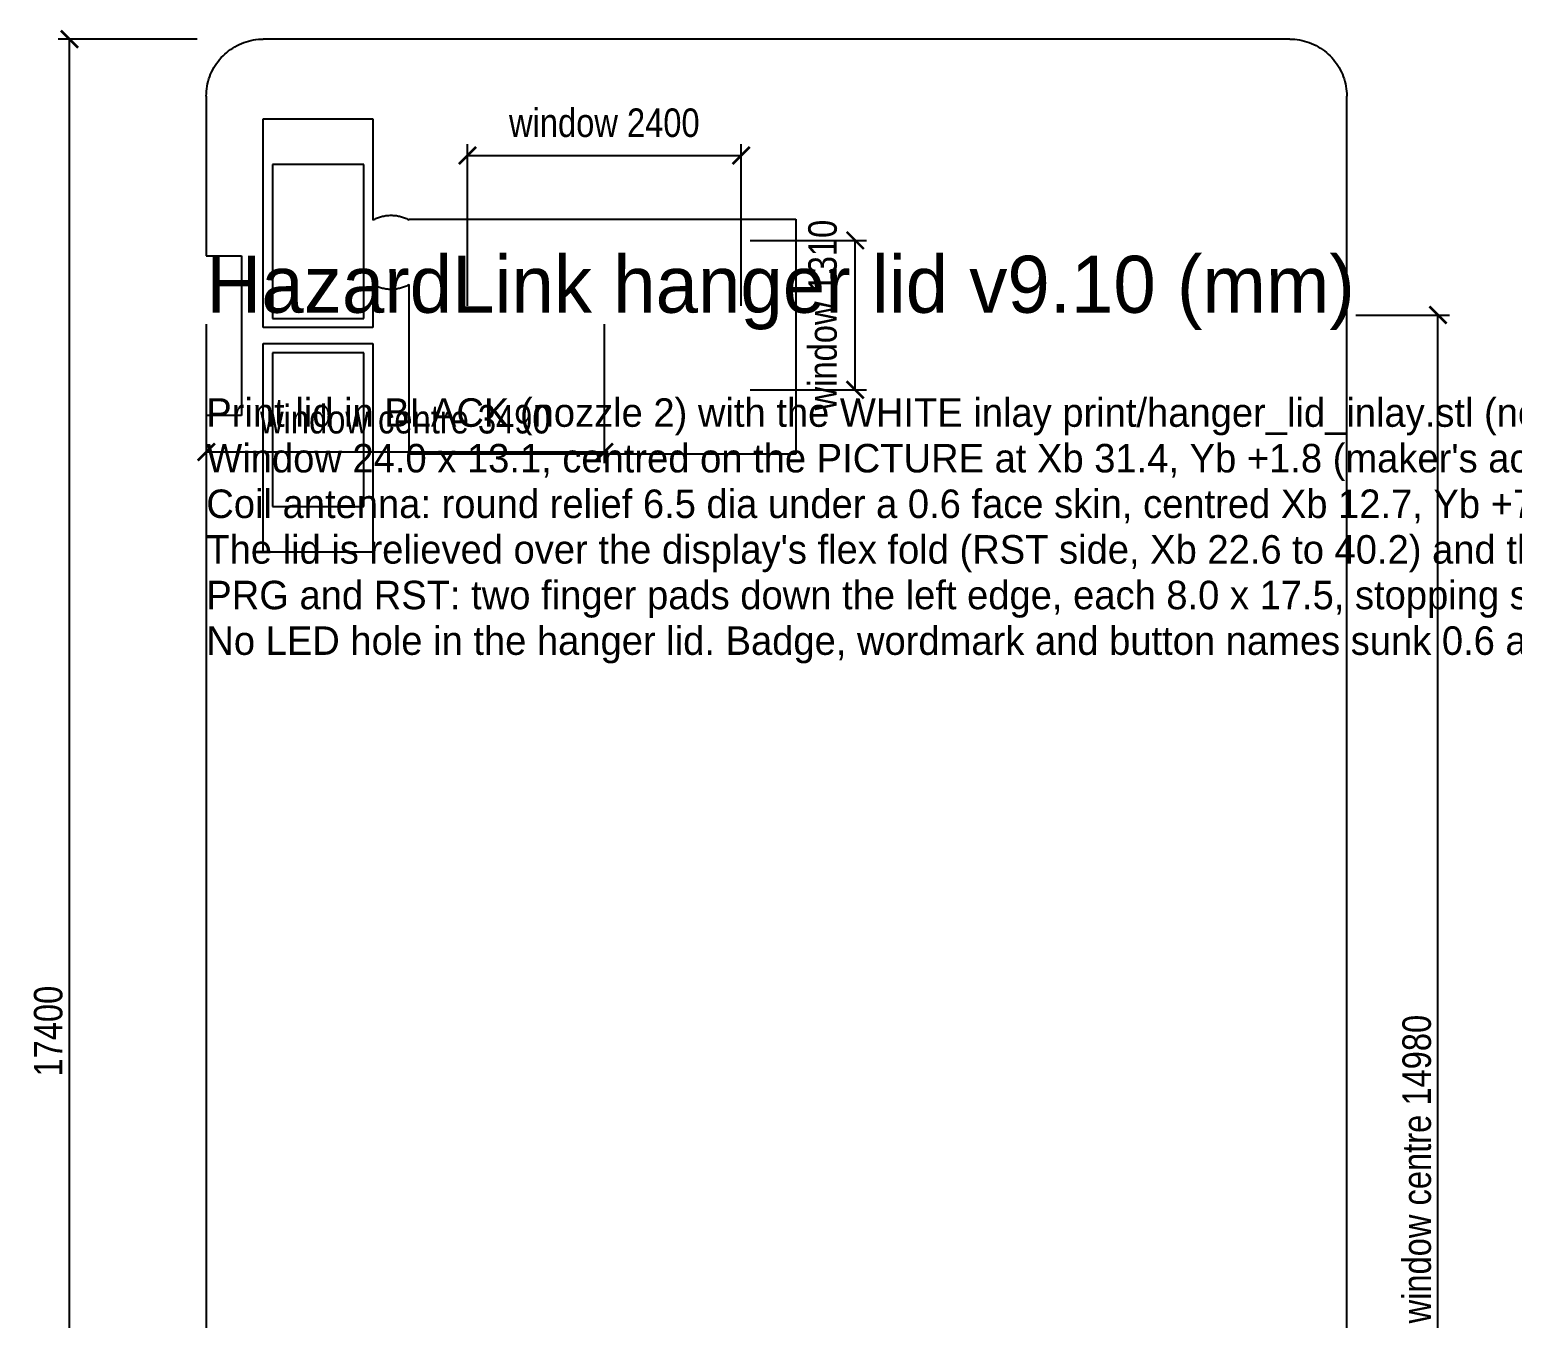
# Model space of a CAD drawing. Header units: metres. Extents: x -15 to 393, y -409 to 25.
# Drawn here: x -15.5 to 114.5, y -88.2 to 24.8 of the extents above; entities that cross this region are included whole.
import ezdxf

# ---------------------------------------------------------------- set-up
doc = ezdxf.new("R2010")
doc.units = ezdxf.units.M
for name, color, linetype in [('DIMS', 1, 'Continuous'), ('NOTES', 4, 'Continuous'), ('OUTLINE', 7, 'Continuous'), ('TEXT', 3, 'Continuous')]:
    doc.layers.add(name, color=color, linetype=linetype)
doc.styles.add('OpenSansCondensed-Light', font='OpenSansCondensed-Light.ttf')
doc.dimstyles.new('EZDXF', dxfattribs={"dimtxt": 0.25, "dimasz": 0.175, "dimexe": 0.375, "dimexo": 0.125, "dimgap": 0.1, "dimtad": 1, "dimlfac": 100, "dimzin": 12, "dimdsep": 46, "dimtxsty": 'OpenSansCondensed-Light', "dimblk": 'ARCHTICK', "dimcen": 2.5, "dimazin": 3, "dimtfac": 0.5, "dimtmove": 2, "dimatfit": 3})

# ---------------------------------------------------------------- blocks, each defined once
blk = doc.blocks.new('_ARCHTICK')
at = {"color": 0, "linetype": 'BYBLOCK', "const_width": 0.15}
blk.add_lwpolyline([(-0.5, -0.5), (0.5, 0.5)], dxfattribs=at)

msp = doc.modelspace()

# ---------------------------------------------------------------- linework, layer by layer
at = {"layer": 'OUTLINE'}
for p, q in [((95, 24), (5, 24)), ((0, 19), (0, 5)), ((100, -145), (100, 19)), ((5, -1.3), (5, 17)), ((5, 17), (14.6, 17)), ((14.6, 17), (14.6, 8.1289)), ((13.8, 13), (5.8, 13)), ((5.8, 13), (5.8, -0.5)), ((13.8, -0.5), (13.8, 13)), ((17.8, 8.2), (51.7, 8.2)), ((17.8, 8.1289), (17.8, 8.2)), ((51.7, 8.2), (51.7, -12.4)), ((0, 5), (3.1, 5)), ((3.1, 5), (3.1, -9)), ((14.6, 2.4711), (14.6, -1.3)), ((17.8, -12.4), (17.8, 2.4711)), ((14.6, -1.3), (5, -1.3)), ((5.8, -0.5), (13.8, -0.5)), ((5, -21), (5, -2.7)), ((5, -2.7), (14.6, -2.7)), ((13.8, -3.5), (5.8, -3.5)), ((5.8, -3.5), (5.8, -17)), ((13.8, -17), (13.8, -3.5)), ((14.6, -2.7), (14.6, -21)), ((0, -9), (0, -145)), ((3.1, -9), (0, -9)), ((51.7, -12.4), (17.8, -12.4)), ((5.8, -17), (13.8, -17)), ((14.6, -21), (5, -21))]:
    msp.add_line(p, q, dxfattribs=at)
for points in [[(0, 19), (0.0048, 19.2181), (0.019, 19.4358), (0.0428, 19.6526), (0.076, 19.8682), (0.1185, 20.0822), (0.1704, 20.2941), (0.2314, 20.5035), (0.3015, 20.7101), (0.3806, 20.9134), (0.4685, 21.1131), (0.5649, 21.3087), (0.6699, 21.5), (0.783, 21.6865), (0.9042, 21.8679), (1.0332, 22.0438), (1.1698, 22.2139), (1.3136, 22.378), (1.4645, 22.5355), (1.622, 22.6864), (1.7861, 22.8302), (1.9562, 22.9668), (2.1321, 23.0958), (2.3135, 23.217), (2.5, 23.3301), (2.6913, 23.4351), (2.8869, 23.5315), (3.0866, 23.6194), (3.2899, 23.6985), (3.4965, 23.7686), (3.7059, 23.8296), (3.9178, 23.8815), (4.1318, 23.924), (4.3474, 23.9572), (4.5642, 23.981), (4.7819, 23.9952), (5, 24)], [(95, 24), (95.2181, 23.9952), (95.4358, 23.981), (95.6526, 23.9572), (95.8682, 23.924), (96.0822, 23.8815), (96.2941, 23.8296), (96.5035, 23.7686), (96.7101, 23.6985), (96.9134, 23.6194), (97.1131, 23.5315), (97.3087, 23.4351), (97.5, 23.3301), (97.6865, 23.217), (97.8679, 23.0958), (98.0438, 22.9668), (98.2139, 22.8302), (98.378, 22.6864), (98.5355, 22.5355), (98.6864, 22.378), (98.8302, 22.2139), (98.9668, 22.0438), (99.0958, 21.8679), (99.217, 21.6865), (99.3301, 21.5), (99.4351, 21.3087), (99.5315, 21.1131), (99.6194, 20.9134), (99.6985, 20.7101), (99.7686, 20.5035), (99.8296, 20.2941), (99.8815, 20.0822), (99.924, 19.8682), (99.9572, 19.6526), (99.981, 19.4358), (99.9952, 19.2181), (100, 19)], [(14.6, 8.1289), (14.6815, 8.1735), (14.7643, 8.2157), (14.8483, 8.2556), (14.9333, 8.293), (15.0194, 8.328), (15.1065, 8.3605), (15.1944, 8.3905), (15.2832, 8.418), (15.3728, 8.443), (15.463, 8.4653), (15.5538, 8.4851), (15.6451, 8.5023), (15.7369, 8.5168), (15.8291, 8.5288), (15.9215, 8.538), (16.0142, 8.5447), (16.1071, 8.5487), (16.2, 8.55), (16.2929, 8.5487), (16.3858, 8.5447), (16.4785, 8.538), (16.5709, 8.5288), (16.6631, 8.5168), (16.7549, 8.5023), (16.8462, 8.4851), (16.937, 8.4653), (17.0272, 8.443), (17.1168, 8.418), (17.2056, 8.3905), (17.2935, 8.3605), (17.3806, 8.328), (17.4667, 8.293), (17.5517, 8.2556), (17.6357, 8.2157), (17.7185, 8.1735), (17.8, 8.1289)], [(17.8, 2.4711), (17.7185, 2.4265), (17.6357, 2.3843), (17.5517, 2.3444), (17.4667, 2.307), (17.3806, 2.272), (17.2935, 2.2395), (17.2056, 2.2095), (17.1168, 2.182), (17.0272, 2.157), (16.937, 2.1347), (16.8462, 2.1149), (16.7549, 2.0977), (16.6631, 2.0832), (16.5709, 2.0712), (16.4785, 2.062), (16.3858, 2.0553), (16.2929, 2.0513), (16.2, 2.05), (16.1071, 2.0513), (16.0142, 2.0553), (15.9215, 2.062), (15.8291, 2.0712), (15.7369, 2.0832), (15.6451, 2.0977), (15.5538, 2.1149), (15.463, 2.1347), (15.3728, 2.157), (15.2832, 2.182), (15.1944, 2.2095), (15.1065, 2.2395), (15.0194, 2.272), (14.9333, 2.307), (14.8483, 2.3444), (14.7643, 2.3843), (14.6815, 2.4265), (14.6, 2.4711)]]:
    msp.add_lwpolyline(points, dxfattribs=at)

# ---------------------------------------------------------------- texts
at = {"layer": 'NOTES'}
for s, p in [('Print lid in BLACK (nozzle 2) with the WHITE inlay print/hanger_lid_inlay.stl (nozzle 1) merged into it, outer face down, no support. NO window insert and no cleats: the display module sits in the pocket with its glass behind the 1.0 mm bezel.', (0, -10)), ("Window 24.0 x 13.1, centred on the PICTURE at Xb 31.4, Yb +1.8 (maker's active area 21.744 x 10.864; the glass has a 2.1 border on the PRG side and 6.3 on the flex side), flared 45 deg outward through the bezel.", (0, -14)), ('Coil antenna: round relief 6.5 dia under a 0.6 face skin, centred Xb 12.7, Yb +7.3 (Heltec STEP leg hole Xb 13.08, Yb +7.24). Nothing may touch or squash the coil. It sets the depth: PCB top at Y=4.4, a nominal 5.1 glass sits 2.3 below the face.', (0, -18)), ("The lid is relieved over the display's flex fold (RST side, Xb 22.6 to 40.2) and the RST-side rib stops before it: nothing bears on the fold.", (0, -22)), ('PRG and RST: two finger pads down the left edge, each 8.0 x 17.5, stopping short of the coil antenna, 1.6 thick, cut free on three sides by 0.8 slots, 0.8 hinge at the far end, 2.6 dia pusher pin behind it over its switch. Pad names run up the left of each pad.', (0, -26)), ('No LED hole in the hanger lid. Badge, wordmark and button names sunk 0.6 and filled flush in WHITE: print/hanger_lid_inlay.stl on nozzle 1.', (0, -30))]:
    msp.add_text(s, height=2.5, dxfattribs=at).set_placement(p)
at = {"layer": 'TEXT'}
msp.add_text('HazardLink hanger lid v9.10 (mm)', height=5, dxfattribs=at).set_placement((0, 0))

# ---------------------------------------------------------------- dimensions: what is measured, and where the dimension line sits
at = {"layer": 'DIMS'}
msp.add_linear_dim(base=(-12, -150), p1=(0, -150), p2=(0, 24), angle=90, dimstyle='EZDXF', override={"dimtxt": 2.5, "dimasz": 1.5, "dimexe": 1, "dimexo": 0.8, "dimgap": 0.6, "dimdec": 1}, dxfattribs=at).render()
for base, p1, p2, text in [((22.9, 13.8), (22.9, -0.2), (46.9, -0.2), 'window <>'), ((0, -12.2), (0, -0.2), (34.9, -0.2), 'window centre <>')]:
    msp.add_linear_dim(base=base, p1=p1, p2=p2, text=text, dimstyle='EZDXF', override={"dimtxt": 2.5, "dimasz": 1.5, "dimexe": 1, "dimexo": 0.8, "dimgap": 0.6, "dimdec": 1}, dxfattribs=at).render()
for base, p1, p2, text in [((56.9, -6.75), (46.9, -6.75), (46.9, 6.35), 'window <>'), ((108, -150), (100, -150), (100, -0.2), 'window centre <>')]:
    msp.add_linear_dim(base=base, p1=p1, p2=p2, angle=90, text=text, dimstyle='EZDXF', override={"dimtxt": 2.5, "dimasz": 1.5, "dimexe": 1, "dimexo": 0.8, "dimgap": 0.6, "dimdec": 1}, dxfattribs=at).render()

doc.saveas('drawing.dxf')
